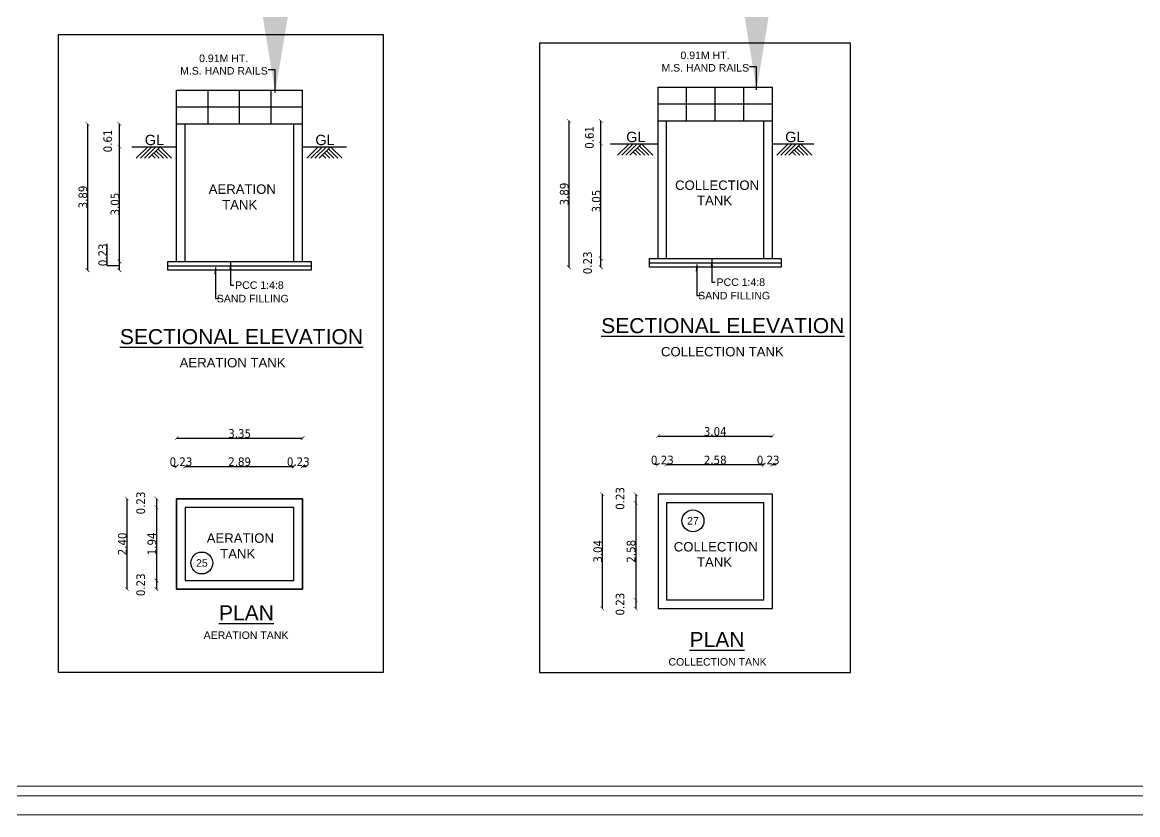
# Model space of a CAD drawing. Header units: metres. Extents: x 0 to 11269, y -5244 to -4054.
# Drawn here: x 10687.26 to 10716.89, y -4885.31 to -4864.26 of the extents above; entities that cross this region are included whole.
import ezdxf

# ---------------------------------------------------------------- set-up
doc = ezdxf.new("R2010")
doc.units = ezdxf.units.M
doc.header["$MEASUREMENT"] = 0
doc.header["$PDMODE"] = 2
doc.linetypes.add('HIDDEN', pattern=[0.375, 0.25, -0.125])
for name, color, linetype in [('2CON', 5, 'Continuous'), ('3CON', 3, 'Continuous'), ('4CON', 4, 'Continuous'), ('5CON', 2, 'Continuous'), ('DIM', 3, 'Continuous'), ('DIST_EXIT', 7, 'Continuous'), ('TEX', 2, 'Continuous'), ('TEXT', 3, 'Continuous')]:
    doc.layers.add(name, color=color, linetype=linetype)
doc.styles.get("Standard").update_dxf_attribs({"font": 'arial.ttf'})
doc.styles.add('STYLE1', font='tahoma.ttf', dxfattribs={"height": 0.23})
doc.styles.add('SUBBU3', font='swissl.ttf', dxfattribs={"width": 0.8})
doc.dimstyles.new('300', dxfattribs={"dimscale": 0.1, "dimtxt": 500, "dimasz": 2000, "dimexe": 400, "dimexo": 1500, "dimgap": 0, "dimtad": 1, "dimlfac": 0.001, "dimzin": 0, "dimdsep": 46, "dimtxsty": 'Standard', "dimcen": 800, "dimse1": 1, "dimse2": 1, "dimclrd": 1, "dimclre": 5, "dimclrt": 3, "dimadec": 0, "dimazin": 0, "dimtfac": 1, "dimtix": 1, "dimtofl": 0, "dimtmove": 1, "dimatfit": 3, "dimfxl": 0, "dimtolj": 1, "dimtzin": 0, "dimarcsym": 0})
doc.dimstyles.new('FLOOR PLAN', dxfattribs={"dimtxt": 0.4, "dimasz": 0.1, "dimexe": 0.18, "dimexo": 0.0625, "dimgap": 0, "dimtad": 1, "dimzin": 0, "dimdsep": 46, "dimtxsty": 'Standard', "dimblk": 'ARCHTICK', "dimcen": 0.09, "dimse1": 1, "dimse2": 1, "dimclrd": 254, "dimclrt": 3, "dimadec": 0, "dimazin": 0, "dimtfac": 1, "dimtix": 1, "dimtofl": 0, "dimtmove": 1, "dimatfit": 0, "dimfxl": 0, "dimtolj": 1, "dimtzin": 0, "dimlwd": -1, "dimarcsym": 0})
doc.dimstyles.get("Standard").update_dxf_attribs({"dimtxt": 0.18, "dimasz": 0.18, "dimexe": 0.18, "dimexo": 0.0625, "dimgap": 0.09, "dimtad": 0, "dimtih": 1, "dimtoh": 1, "dimdec": 4, "dimzin": 0, "dimdsep": 46, "dimtxsty": 'Standard', "dimcen": 0.09, "dimadec": 0, "dimazin": 0, "dimtfac": 1, "dimtdec": 4, "dimtofl": 0, "dimtmove": 0, "dimatfit": 3, "dimfxl": 0, "dimtolj": 1, "dimtzin": 0, "dimarcsym": 0})

# ---------------------------------------------------------------- blocks, each defined once
blk = doc.blocks.new('_ArchTick')
at = {"color": 0, "lineweight": 0, "const_width": 0.15}
blk.add_lwpolyline([(-0.5, -0.5), (0.5, 0.5)], dxfattribs=at)
blk = doc.blocks.new('*D580')
at = {"layer": 'DEFPOINTS', "color": 0, "linetype": 'ByBlock', "ltscale": 100}
for p in [(10579.32248092624, -4774.351372728484), (10577.93454272285, -4774.581372728483), (10579.32248092624, -4774.581372728483)]:
    blk.add_point(p, dxfattribs=at)
at = {"layer": 'DIM', "color": 254, "linetype": 'HIDDEN', "ltscale": 100}
blk.add_line((10577.93454272285, -4774.351372728484), (10577.93454272285, -4774.581372728483), dxfattribs=at)
at = {"layer": 'DIM', "color": 254, "linetype": 'ByBlock', "ltscale": 100, "xscale": 0.1, "yscale": 0.1, "zscale": 0.1}
for p, rotation in [((10577.93454272285, -4774.351372728484), 90), ((10577.93454272285, -4774.581372728483), 270)]:
    blk.add_blockref('_ArchTick', p, dxfattribs=dict(at, rotation=rotation))
at = {"layer": 'DIM', "color": 3, "linetype": 'ByBlock', "ltscale": 100, "insert": (10577.51928324828, -4774.466372728482), "char_height": 0.23, "attachment_point": 5, "rotation": 90, "style": 'STYLE1'}
blk.add_mtext('\\A1;0.23', dxfattribs=at)
blk = doc.blocks.new('*D581')
at = {"layer": 'DEFPOINTS', "color": 0, "linetype": 'ByBlock', "ltscale": 100}
for p in [(10579.32248092624, -4774.581372728483), (10577.93454272285, -4776.523372728484), (10578.99298092624, -4776.523372728484)]:
    blk.add_point(p, dxfattribs=at)
at = {"layer": 'DIM', "color": 254, "linetype": 'HIDDEN', "ltscale": 100}
blk.add_line((10577.93454272285, -4774.581372728483), (10577.93454272285, -4776.523372728484), dxfattribs=at)
at = {"layer": 'DIM', "color": 254, "linetype": 'ByBlock', "ltscale": 100, "xscale": 0.1, "yscale": 0.1, "zscale": 0.1}
for p, rotation in [((10577.93454272285, -4774.581372728483), 90), ((10577.93454272285, -4776.523372728484), 270)]:
    blk.add_blockref('_ArchTick', p, dxfattribs=dict(at, rotation=rotation))
at = {"layer": 'DIM', "color": 3, "linetype": 'ByBlock', "ltscale": 100, "insert": (10577.81498597335, -4775.552372728485), "char_height": 0.23, "attachment_point": 5, "rotation": 90, "style": 'STYLE1'}
blk.add_mtext('\\A1;1.94', dxfattribs=at)
blk = doc.blocks.new('*D582')
at = {"layer": 'DEFPOINTS', "color": 0, "linetype": 'ByBlock', "ltscale": 100}
for p in [(10578.99298092624, -4776.523372728484), (10577.93454272285, -4776.753372728482), (10578.99298092624, -4776.753372728482)]:
    blk.add_point(p, dxfattribs=at)
at = {"layer": 'DIM', "color": 254, "linetype": 'HIDDEN', "ltscale": 100}
blk.add_line((10577.93454272285, -4776.523372728484), (10577.93454272285, -4776.753372728482), dxfattribs=at)
at = {"layer": 'DIM', "color": 254, "linetype": 'ByBlock', "ltscale": 100, "xscale": 0.1, "yscale": 0.1, "zscale": 0.1}
for p, rotation in [((10577.93454272285, -4776.523372728484), 90), ((10577.93454272285, -4776.753372728482), 270)]:
    blk.add_blockref('_ArchTick', p, dxfattribs=dict(at, rotation=rotation))
at = {"layer": 'DIM', "color": 3, "linetype": 'ByBlock', "ltscale": 100, "insert": (10577.51928324828, -4776.638372728479), "char_height": 0.23, "attachment_point": 5, "rotation": 90, "style": 'STYLE1'}
blk.add_mtext('\\A1;0.23', dxfattribs=at)
blk = doc.blocks.new('*D583')
at = {"layer": 'DEFPOINTS', "color": 0, "linetype": 'ByBlock', "ltscale": 100}
for p in [(10578.85498092624, -4774.351372728484), (10577.15047324089, -4776.753372728482), (10578.85498092624, -4776.753372728482)]:
    blk.add_point(p, dxfattribs=at)
at = {"layer": 'DIM', "color": 254, "linetype": 'HIDDEN', "ltscale": 100}
blk.add_line((10577.15047324089, -4774.351372728484), (10577.15047324089, -4776.753372728482), dxfattribs=at)
at = {"layer": 'DIM', "color": 254, "linetype": 'ByBlock', "ltscale": 100, "xscale": 0.1, "yscale": 0.1, "zscale": 0.1}
for p, rotation in [((10577.15047324089, -4774.351372728484), 90), ((10577.15047324089, -4776.753372728482), 270)]:
    blk.add_blockref('_ArchTick', p, dxfattribs=dict(at, rotation=rotation))
at = {"layer": 'DIM', "color": 3, "linetype": 'ByBlock', "ltscale": 100, "insert": (10577.03068479227, -4775.552372728485), "char_height": 0.23, "attachment_point": 5, "rotation": 90, "style": 'STYLE1'}
blk.add_mtext('\\A1;2.40', dxfattribs=at)
blk = doc.blocks.new('*D584')
at = {"layer": 'DEFPOINTS', "color": 0, "linetype": 'ByBlock', "ltscale": 100}
for p in [(10578.70198092624, -4773.492520331187), (10578.47198092624, -4775.17337272848), (10578.70198092624, -4775.17337272848)]:
    blk.add_point(p, dxfattribs=at)
at = {"layer": 'DIM', "color": 254, "linetype": 'HIDDEN', "ltscale": 100}
for p, q in [((10578.47198092624, -4773.492520331187), (10578.37198092624, -4773.492520331187)), ((10578.70198092624, -4773.492520331187), (10578.80198092624, -4773.492520331187))]:
    blk.add_line(p, q, dxfattribs=at)
at = {"layer": 'DIM', "color": 254, "linetype": 'ByBlock', "ltscale": 100, "xscale": 0.1, "yscale": 0.1, "zscale": 0.1}
blk.add_blockref('_ArchTick', (10578.47198092624, -4773.492520331187), dxfattribs=at)
at = {"layer": 'DIM', "color": 254, "linetype": 'ByBlock', "ltscale": 100, "xscale": 0.1, "yscale": 0.1, "zscale": 0.1, "rotation": 180}
blk.add_blockref('_ArchTick', (10578.70198092624, -4773.492520331187), dxfattribs=at)
at = {"layer": 'DIM', "color": 3, "linetype": 'ByBlock', "ltscale": 100, "insert": (10578.58698092624, -4773.372731882565), "char_height": 0.23, "attachment_point": 5, "style": 'STYLE1'}
blk.add_mtext('\\A1;0.23', dxfattribs=at)
blk = doc.blocks.new('*D585')
at = {"layer": 'DEFPOINTS', "color": 0, "linetype": 'ByBlock', "ltscale": 100}
for p in [(10581.58698092624, -4773.492520331187), (10581.58698092624, -4774.581372728481), (10578.70198092624, -4775.17337272848)]:
    blk.add_point(p, dxfattribs=at)
at = {"layer": 'DIM', "color": 254, "linetype": 'HIDDEN', "ltscale": 100}
blk.add_line((10578.70198092624, -4773.492520331187), (10581.58698092624, -4773.492520331187), dxfattribs=at)
at = {"layer": 'DIM', "color": 254, "linetype": 'ByBlock', "ltscale": 100, "xscale": 0.1, "yscale": 0.1, "zscale": 0.1, "rotation": 180}
blk.add_blockref('_ArchTick', (10578.70198092624, -4773.492520331187), dxfattribs=at)
at = {"layer": 'DIM', "color": 254, "linetype": 'ByBlock', "ltscale": 100, "xscale": 0.1, "yscale": 0.1, "zscale": 0.1}
blk.add_blockref('_ArchTick', (10581.58698092624, -4773.492520331187), dxfattribs=at)
at = {"layer": 'DIM', "color": 3, "linetype": 'ByBlock', "ltscale": 100, "insert": (10580.14448092624, -4773.372268484311), "char_height": 0.23, "attachment_point": 5, "style": 'STYLE1'}
blk.add_mtext('\\A1;2.89', dxfattribs=at)
blk = doc.blocks.new('*D586')
at = {"layer": 'DEFPOINTS', "color": 0, "linetype": 'ByBlock', "ltscale": 100}
for p in [(10581.81698092624, -4773.492520331187), (10581.81698092624, -4774.351372728482), (10581.58698092624, -4774.581372728481)]:
    blk.add_point(p, dxfattribs=at)
at = {"layer": 'DIM', "color": 254, "linetype": 'HIDDEN', "ltscale": 100}
for p, q in [((10581.58698092624, -4773.492520331187), (10581.48698092624, -4773.492520331187)), ((10581.81698092624, -4773.492520331187), (10581.91698092624, -4773.492520331187))]:
    blk.add_line(p, q, dxfattribs=at)
at = {"layer": 'DIM', "color": 254, "linetype": 'ByBlock', "ltscale": 100, "xscale": 0.1, "yscale": 0.1, "zscale": 0.1}
blk.add_blockref('_ArchTick', (10581.58698092624, -4773.492520331187), dxfattribs=at)
at = {"layer": 'DIM', "color": 254, "linetype": 'ByBlock', "ltscale": 100, "xscale": 0.1, "yscale": 0.1, "zscale": 0.1, "rotation": 180}
blk.add_blockref('_ArchTick', (10581.81698092624, -4773.492520331187), dxfattribs=at)
at = {"layer": 'DIM', "color": 3, "linetype": 'ByBlock', "ltscale": 100, "insert": (10581.70198092624, -4773.372731882565), "char_height": 0.23, "attachment_point": 5, "style": 'STYLE1'}
blk.add_mtext('\\A1;0.23', dxfattribs=at)
blk = doc.blocks.new('*D587')
at = {"layer": 'DEFPOINTS', "color": 0, "linetype": 'ByBlock', "ltscale": 100}
for p in [(10581.81698092624, -4772.742792239261), (10578.47198092624, -4774.351372728482), (10581.81698092624, -4774.351372728482)]:
    blk.add_point(p, dxfattribs=at)
at = {"layer": 'DIM', "color": 254, "linetype": 'HIDDEN', "ltscale": 100}
blk.add_line((10578.47198092624, -4772.742792239261), (10581.81698092624, -4772.742792239261), dxfattribs=at)
at = {"layer": 'DIM', "color": 254, "linetype": 'ByBlock', "ltscale": 100, "xscale": 0.1, "yscale": 0.1, "zscale": 0.1, "rotation": 180}
blk.add_blockref('_ArchTick', (10578.47198092624, -4772.742792239261), dxfattribs=at)
at = {"layer": 'DIM', "color": 254, "linetype": 'ByBlock', "ltscale": 100, "xscale": 0.1, "yscale": 0.1, "zscale": 0.1}
blk.add_blockref('_ArchTick', (10581.81698092624, -4772.742792239261), dxfattribs=at)
at = {"layer": 'DIM', "color": 3, "linetype": 'ByBlock', "ltscale": 100, "insert": (10580.14448092624, -4772.62300379064), "char_height": 0.23, "attachment_point": 5, "style": 'STYLE1'}
blk.add_mtext('\\A1;3.35', dxfattribs=at)
blk = doc.blocks.new('*D588')
at = {"layer": 'DEFPOINTS', "color": 0, "linetype": 'ByBlock', "ltscale": 100}
for p in [(10576.9542239313, -4768.052118981227), (10579.2701378731, -4768.052118981227), (10579.2701378731, -4768.282118981224)]:
    blk.add_point(p, dxfattribs=at)
at = {"layer": 'DIM', "color": 254, "linetype": 'HIDDEN', "ltscale": 100}
for p, q in [((10576.63056886893, -4768.16711898122), (10576.63056886893, -4767.584009511778)), ((10576.9542239313, -4768.167118981226), (10576.63056886893, -4768.16711898122)), ((10576.9542239313, -4768.282118981224), (10576.9542239313, -4768.052118981227))]:
    blk.add_line(p, q, dxfattribs=at)
at = {"layer": 'DIM', "color": 254, "linetype": 'ByBlock', "ltscale": 100, "xscale": 0.1, "yscale": 0.1, "zscale": 0.1}
for p, rotation in [((10576.9542239313, -4768.052118981227), 90), ((10576.9542239313, -4768.282118981224), 270)]:
    blk.add_blockref('_ArchTick', p, dxfattribs=dict(at, rotation=rotation))
at = {"layer": 'DIM', "color": 3, "linetype": 'ByBlock', "ltscale": 100, "insert": (10576.5107804203, -4767.875564246502), "char_height": 0.23, "attachment_point": 5, "rotation": 90, "style": 'STYLE1'}
blk.add_mtext('\\A1;0.23', dxfattribs=at)
blk = doc.blocks.new('*D589')
at = {"layer": 'DEFPOINTS', "color": 0, "linetype": 'ByBlock', "ltscale": 100}
for p in [(10576.9542239313, -4765.002118981224), (10578.47198092624, -4765.002118981224), (10579.2701378731, -4768.052118981227)]:
    blk.add_point(p, dxfattribs=at)
at = {"layer": 'DIM', "color": 254, "linetype": 'HIDDEN', "ltscale": 100}
blk.add_line((10576.9542239313, -4768.052118981227), (10576.9542239313, -4765.002118981224), dxfattribs=at)
at = {"layer": 'DIM', "color": 254, "linetype": 'ByBlock', "ltscale": 100, "xscale": 0.1, "yscale": 0.1, "zscale": 0.1}
for p, rotation in [((10576.9542239313, -4765.002118981224), 90), ((10576.9542239313, -4768.052118981227), 270)]:
    blk.add_blockref('_ArchTick', p, dxfattribs=dict(at, rotation=rotation))
at = {"layer": 'DIM', "color": 3, "linetype": 'ByBlock', "ltscale": 100, "insert": (10576.83443548268, -4766.527118981229), "char_height": 0.23, "attachment_point": 5, "rotation": 90, "style": 'STYLE1'}
blk.add_mtext('\\A1;3.05', dxfattribs=at)
blk = doc.blocks.new('*D590')
at = {"layer": 'DEFPOINTS', "color": 0, "linetype": 'ByBlock', "ltscale": 100}
for p in [(10576.9542239313, -4764.397118981224), (10578.47198092624, -4764.397118981224), (10578.47198092624, -4765.002118981224)]:
    blk.add_point(p, dxfattribs=at)
at = {"layer": 'DIM', "color": 254, "linetype": 'HIDDEN', "ltscale": 100}
blk.add_line((10576.9542239313, -4765.002118981224), (10576.9542239313, -4764.397118981224), dxfattribs=at)
at = {"layer": 'DIM', "color": 254, "linetype": 'ByBlock', "ltscale": 100, "xscale": 0.1, "yscale": 0.1, "zscale": 0.1}
for p, rotation in [((10576.9542239313, -4764.397118981224), 90), ((10576.9542239313, -4765.002118981224), 270)]:
    blk.add_blockref('_ArchTick', p, dxfattribs=dict(at, rotation=rotation))
at = {"layer": 'DIM', "color": 3, "linetype": 'ByBlock', "ltscale": 100, "insert": (10576.64363994007, -4764.849618981225), "char_height": 0.23, "attachment_point": 5, "rotation": 90, "style": 'STYLE1'}
blk.add_mtext('\\A1;0.61', dxfattribs=at)
blk = doc.blocks.new('*D591')
at = {"layer": 'DEFPOINTS', "color": 0, "linetype": 'ByBlock', "ltscale": 100}
for p in [(10579.32218589357, -4764.397118981224), (10576.10434192605, -4768.282118981224), (10578.24198092624, -4768.282118981224)]:
    blk.add_point(p, dxfattribs=at)
at = {"layer": 'DIM', "color": 254, "linetype": 'HIDDEN', "ltscale": 100}
blk.add_line((10576.10434192605, -4764.397118981224), (10576.10434192605, -4768.282118981224), dxfattribs=at)
at = {"layer": 'DIM', "color": 254, "linetype": 'ByBlock', "ltscale": 100, "xscale": 0.1, "yscale": 0.1, "zscale": 0.1}
for p, rotation in [((10576.10434192605, -4764.397118981224), 90), ((10576.10434192605, -4768.282118981224), 270)]:
    blk.add_blockref('_ArchTick', p, dxfattribs=dict(at, rotation=rotation))
at = {"layer": 'DIM', "color": 3, "linetype": 'ByBlock', "ltscale": 100, "insert": (10575.98409007917, -4766.339618981227), "char_height": 0.23, "attachment_point": 5, "rotation": 90, "style": 'STYLE1'}
blk.add_mtext('\\A1;3.89', dxfattribs=at)
blk = doc.blocks.new('*D609')
at = {"layer": 'DEFPOINTS', "color": 0, "linetype": 'ByBlock', "ltscale": 100}
for p in [(10536.59516209542, -4770.381632174894), (10538.03764113335, -4770.151632174894), (10538.03764113335, -4770.381632174894)]:
    blk.add_point(p, dxfattribs=at)
at = {"layer": 'DIM', "color": 254, "linetype": 'HIDDEN', "ltscale": 100}
blk.add_line((10536.59516209542, -4770.151632174894), (10536.59516209542, -4770.381632174894), dxfattribs=at)
at = {"layer": 'DIM', "color": 254, "linetype": 'ByBlock', "ltscale": 100, "xscale": 0.1, "yscale": 0.1, "zscale": 0.1}
for p, rotation in [((10536.59516209542, -4770.151632174894), 90), ((10536.59516209542, -4770.381632174894), 270)]:
    blk.add_blockref('_ArchTick', p, dxfattribs=dict(at, rotation=rotation))
at = {"layer": 'DIM', "color": 3, "linetype": 'ByBlock', "ltscale": 100, "insert": (10536.17990262082, -4770.266632174891), "char_height": 0.23, "attachment_point": 5, "rotation": 90, "style": 'STYLE1'}
blk.add_mtext('\\A1;0.23', dxfattribs=at)
blk = doc.blocks.new('*D610')
at = {"layer": 'DEFPOINTS', "color": 0, "linetype": 'ByBlock', "ltscale": 100}
for p in [(10538.03764113335, -4770.381632174894), (10536.59516209542, -4772.959132174893), (10537.70814113335, -4772.959132174893)]:
    blk.add_point(p, dxfattribs=at)
at = {"layer": 'DIM', "color": 254, "linetype": 'HIDDEN', "ltscale": 100}
blk.add_line((10536.59516209542, -4770.381632174894), (10536.59516209542, -4772.959132174893), dxfattribs=at)
at = {"layer": 'DIM', "color": 254, "linetype": 'ByBlock', "ltscale": 100, "xscale": 0.1, "yscale": 0.1, "zscale": 0.1}
for p, rotation in [((10536.59516209542, -4770.381632174894), 90), ((10536.59516209542, -4772.959132174893), 270)]:
    blk.add_blockref('_ArchTick', p, dxfattribs=dict(at, rotation=rotation))
at = {"layer": 'DIM', "color": 3, "linetype": 'ByBlock', "ltscale": 100, "insert": (10536.47491024854, -4771.670382174895), "char_height": 0.23, "attachment_point": 5, "rotation": 90, "style": 'STYLE1'}
blk.add_mtext('\\A1;2.58', dxfattribs=at)
blk = doc.blocks.new('*D611')
at = {"layer": 'DEFPOINTS', "color": 0, "linetype": 'ByBlock', "ltscale": 100}
for p in [(10537.70814113335, -4772.959132174893), (10536.59516209542, -4773.189132174891), (10537.70814113335, -4773.189132174891)]:
    blk.add_point(p, dxfattribs=at)
at = {"layer": 'DIM', "color": 254, "linetype": 'HIDDEN', "ltscale": 100}
blk.add_line((10536.59516209542, -4772.959132174893), (10536.59516209542, -4773.189132174891), dxfattribs=at)
at = {"layer": 'DIM', "color": 254, "linetype": 'ByBlock', "ltscale": 100, "xscale": 0.1, "yscale": 0.1, "zscale": 0.1}
for p, rotation in [((10536.59516209542, -4772.959132174893), 90), ((10536.59516209542, -4773.189132174891), 270)]:
    blk.add_blockref('_ArchTick', p, dxfattribs=dict(at, rotation=rotation))
at = {"layer": 'DIM', "color": 3, "linetype": 'ByBlock', "ltscale": 100, "insert": (10536.17990262082, -4773.074132174889), "char_height": 0.23, "attachment_point": 5, "rotation": 90, "style": 'STYLE1'}
blk.add_mtext('\\A1;0.23', dxfattribs=at)
blk = doc.blocks.new('*D612')
at = {"layer": 'DEFPOINTS', "color": 0, "linetype": 'ByBlock', "ltscale": 100}
for p in [(10537.57014113336, -4770.151632174894), (10535.70692220432, -4773.189132174891), (10537.57014113336, -4773.189132174891)]:
    blk.add_point(p, dxfattribs=at)
at = {"layer": 'DIM', "color": 254, "linetype": 'HIDDEN', "ltscale": 100}
blk.add_line((10535.70692220432, -4770.151632174894), (10535.70692220432, -4773.189132174891), dxfattribs=at)
at = {"layer": 'DIM', "color": 254, "linetype": 'ByBlock', "ltscale": 100, "xscale": 0.1, "yscale": 0.1, "zscale": 0.1}
for p, rotation in [((10535.70692220432, -4770.151632174894), 90), ((10535.70692220432, -4773.189132174891), 270)]:
    blk.add_blockref('_ArchTick', p, dxfattribs=dict(at, rotation=rotation))
at = {"layer": 'DIM', "color": 3, "linetype": 'ByBlock', "ltscale": 100, "insert": (10535.58713375569, -4771.670382174896), "char_height": 0.23, "attachment_point": 5, "rotation": 90, "style": 'STYLE1'}
blk.add_mtext('\\A1;3.04', dxfattribs=at)
blk = doc.blocks.new('*D613')
at = {"layer": 'DEFPOINTS', "color": 0, "linetype": 'ByBlock', "ltscale": 100}
for p in [(10537.41714113336, -4769.367119004104), (10537.18714113336, -4771.609132174894), (10537.41714113336, -4771.609132174894)]:
    blk.add_point(p, dxfattribs=at)
at = {"layer": 'DIM', "color": 254, "linetype": 'HIDDEN', "ltscale": 100}
for p, q in [((10537.18714113336, -4769.367119004104), (10537.08714113336, -4769.367119004104)), ((10537.41714113336, -4769.367119004104), (10537.51714113336, -4769.367119004104))]:
    blk.add_line(p, q, dxfattribs=at)
at = {"layer": 'DIM', "color": 254, "linetype": 'ByBlock', "ltscale": 100, "xscale": 0.1, "yscale": 0.1, "zscale": 0.1}
blk.add_blockref('_ArchTick', (10537.18714113336, -4769.367119004104), dxfattribs=at)
at = {"layer": 'DIM', "color": 254, "linetype": 'ByBlock', "ltscale": 100, "xscale": 0.1, "yscale": 0.1, "zscale": 0.1, "rotation": 180}
blk.add_blockref('_ArchTick', (10537.41714113336, -4769.367119004104), dxfattribs=at)
at = {"layer": 'DIM', "color": 3, "linetype": 'ByBlock', "ltscale": 100, "insert": (10537.30214113336, -4769.247330555481), "char_height": 0.23, "attachment_point": 5, "style": 'STYLE1'}
blk.add_mtext('\\A1;0.23', dxfattribs=at)
blk = doc.blocks.new('*D614')
at = {"layer": 'DEFPOINTS', "color": 0, "linetype": 'ByBlock', "ltscale": 100}
for p in [(10539.99714113336, -4769.367119004104), (10539.99714113336, -4770.381632174891), (10537.41714113336, -4771.609132174894)]:
    blk.add_point(p, dxfattribs=at)
at = {"layer": 'DIM', "color": 254, "linetype": 'HIDDEN', "ltscale": 100}
blk.add_line((10537.41714113336, -4769.367119004104), (10539.99714113336, -4769.367119004104), dxfattribs=at)
at = {"layer": 'DIM', "color": 254, "linetype": 'ByBlock', "ltscale": 100, "xscale": 0.1, "yscale": 0.1, "zscale": 0.1, "rotation": 180}
blk.add_blockref('_ArchTick', (10537.41714113336, -4769.367119004104), dxfattribs=at)
at = {"layer": 'DIM', "color": 254, "linetype": 'ByBlock', "ltscale": 100, "xscale": 0.1, "yscale": 0.1, "zscale": 0.1}
blk.add_blockref('_ArchTick', (10539.99714113336, -4769.367119004104), dxfattribs=at)
at = {"layer": 'DIM', "color": 3, "linetype": 'ByBlock', "ltscale": 100, "insert": (10538.70714113336, -4769.246867157227), "char_height": 0.23, "attachment_point": 5, "style": 'STYLE1'}
blk.add_mtext('\\A1;2.58', dxfattribs=at)
blk = doc.blocks.new('*D615')
at = {"layer": 'DEFPOINTS', "color": 0, "linetype": 'ByBlock', "ltscale": 100}
for p in [(10540.22714113336, -4769.367119004104), (10539.99714113336, -4770.381632174891), (10540.22714113336, -4770.151632174893)]:
    blk.add_point(p, dxfattribs=at)
at = {"layer": 'DIM', "color": 254, "linetype": 'HIDDEN', "ltscale": 100}
for p, q in [((10539.99714113336, -4769.367119004104), (10539.89714113336, -4769.367119004104)), ((10540.22714113336, -4769.367119004104), (10540.32714113336, -4769.367119004104))]:
    blk.add_line(p, q, dxfattribs=at)
at = {"layer": 'DIM', "color": 254, "linetype": 'ByBlock', "ltscale": 100, "xscale": 0.1, "yscale": 0.1, "zscale": 0.1}
blk.add_blockref('_ArchTick', (10539.99714113336, -4769.367119004104), dxfattribs=at)
at = {"layer": 'DIM', "color": 254, "linetype": 'ByBlock', "ltscale": 100, "xscale": 0.1, "yscale": 0.1, "zscale": 0.1, "rotation": 180}
blk.add_blockref('_ArchTick', (10540.22714113336, -4769.367119004104), dxfattribs=at)
at = {"layer": 'DIM', "color": 3, "linetype": 'ByBlock', "ltscale": 100, "insert": (10540.11214113336, -4769.247330555481), "char_height": 0.23, "attachment_point": 5, "style": 'STYLE1'}
blk.add_mtext('\\A1;0.23', dxfattribs=at)
blk = doc.blocks.new('*D616')
at = {"layer": 'DEFPOINTS', "color": 0, "linetype": 'ByBlock', "ltscale": 100}
for p in [(10540.22714113336, -4768.609874473737), (10537.18714113336, -4770.151632174893), (10540.22714113336, -4770.151632174893)]:
    blk.add_point(p, dxfattribs=at)
at = {"layer": 'DIM', "color": 254, "linetype": 'HIDDEN', "ltscale": 100}
blk.add_line((10537.18714113336, -4768.609874473737), (10540.22714113336, -4768.609874473737), dxfattribs=at)
at = {"layer": 'DIM', "color": 254, "linetype": 'ByBlock', "ltscale": 100, "xscale": 0.1, "yscale": 0.1, "zscale": 0.1, "rotation": 180}
blk.add_blockref('_ArchTick', (10537.18714113336, -4768.609874473737), dxfattribs=at)
at = {"layer": 'DIM', "color": 254, "linetype": 'ByBlock', "ltscale": 100, "xscale": 0.1, "yscale": 0.1, "zscale": 0.1}
blk.add_blockref('_ArchTick', (10540.22714113336, -4768.609874473737), dxfattribs=at)
at = {"layer": 'DIM', "color": 3, "linetype": 'ByBlock', "ltscale": 100, "insert": (10538.70714113336, -4768.490086025115), "char_height": 0.23, "attachment_point": 5, "style": 'STYLE1'}
blk.add_mtext('\\A1;3.04', dxfattribs=at)
blk = doc.blocks.new('*D617')
at = {"layer": 'DEFPOINTS', "color": 0, "linetype": 'ByBlock', "ltscale": 100}
for p in [(10535.66938413844, -4763.894016028998), (10537.98529808021, -4763.894016028998), (10537.98529808021, -4764.124016028993)]:
    blk.add_point(p, dxfattribs=at)
at = {"layer": 'DIM', "color": 254, "linetype": 'HIDDEN', "ltscale": 100}
blk.add_line((10535.66938413844, -4764.124016028993), (10535.66938413844, -4763.894016028998), dxfattribs=at)
at = {"layer": 'DIM', "color": 254, "linetype": 'ByBlock', "ltscale": 100, "xscale": 0.1, "yscale": 0.1, "zscale": 0.1}
for p, rotation in [((10535.66938413844, -4763.894016028998), 90), ((10535.66938413844, -4764.124016028993), 270)]:
    blk.add_blockref('_ArchTick', p, dxfattribs=dict(at, rotation=rotation))
at = {"layer": 'DIM', "color": 3, "linetype": 'ByBlock', "ltscale": 100, "insert": (10535.31912978011, -4764.009016028992), "char_height": 0.23, "attachment_point": 5, "rotation": 90, "style": 'STYLE1'}
blk.add_mtext('\\A1;0.23', dxfattribs=at)
blk = doc.blocks.new('*D618')
at = {"layer": 'DEFPOINTS', "color": 0, "linetype": 'ByBlock', "ltscale": 100}
for p in [(10535.66938413844, -4760.844016028996), (10537.18714113336, -4760.844016028996), (10537.98529808021, -4763.894016028998)]:
    blk.add_point(p, dxfattribs=at)
at = {"layer": 'DIM', "color": 254, "linetype": 'HIDDEN', "ltscale": 100}
blk.add_line((10535.66938413844, -4763.894016028998), (10535.66938413844, -4760.844016028996), dxfattribs=at)
at = {"layer": 'DIM', "color": 254, "linetype": 'ByBlock', "ltscale": 100, "xscale": 0.1, "yscale": 0.1, "zscale": 0.1}
for p, rotation in [((10535.66938413844, -4760.844016028996), 90), ((10535.66938413844, -4763.894016028998), 270)]:
    blk.add_blockref('_ArchTick', p, dxfattribs=dict(at, rotation=rotation))
at = {"layer": 'DIM', "color": 3, "linetype": 'ByBlock', "ltscale": 100, "insert": (10535.54959568981, -4762.369016028999), "char_height": 0.23, "attachment_point": 5, "rotation": 90, "style": 'STYLE1'}
blk.add_mtext('\\A1;3.05', dxfattribs=at)
blk = doc.blocks.new('*D619')
at = {"layer": 'DEFPOINTS', "color": 0, "linetype": 'ByBlock', "ltscale": 100}
for p in [(10535.66938413844, -4760.239016028996), (10537.18714113336, -4760.239016028996), (10537.18714113336, -4760.844016028996)]:
    blk.add_point(p, dxfattribs=at)
at = {"layer": 'DIM', "color": 254, "linetype": 'HIDDEN', "ltscale": 100}
blk.add_line((10535.66938413844, -4760.844016028996), (10535.66938413844, -4760.239016028996), dxfattribs=at)
at = {"layer": 'DIM', "color": 254, "linetype": 'ByBlock', "ltscale": 100, "xscale": 0.1, "yscale": 0.1, "zscale": 0.1}
for p, rotation in [((10535.66938413844, -4760.239016028996), 90), ((10535.66938413844, -4760.844016028996), 270)]:
    blk.add_blockref('_ArchTick', p, dxfattribs=dict(at, rotation=rotation))
at = {"layer": 'DIM', "color": 3, "linetype": 'ByBlock', "ltscale": 100, "insert": (10535.36626954078, -4760.676580670772), "char_height": 0.23, "attachment_point": 5, "rotation": 90, "style": 'STYLE1'}
blk.add_mtext('\\A1;0.61', dxfattribs=at)
blk = doc.blocks.new('*D620')
at = {"layer": 'DEFPOINTS', "color": 0, "linetype": 'ByBlock', "ltscale": 100}
for p in [(10538.03734610068, -4760.239016028996), (10534.81950213318, -4764.124016028993), (10536.95714113335, -4764.124016028993)]:
    blk.add_point(p, dxfattribs=at)
at = {"layer": 'DIM', "color": 254, "linetype": 'HIDDEN', "ltscale": 100}
blk.add_line((10534.81950213318, -4760.239016028996), (10534.81950213318, -4764.124016028993), dxfattribs=at)
at = {"layer": 'DIM', "color": 254, "linetype": 'ByBlock', "ltscale": 100, "xscale": 0.1, "yscale": 0.1, "zscale": 0.1}
for p, rotation in [((10534.81950213318, -4760.239016028996), 90), ((10534.81950213318, -4764.124016028993), 270)]:
    blk.add_blockref('_ArchTick', p, dxfattribs=dict(at, rotation=rotation))
at = {"layer": 'DIM', "color": 3, "linetype": 'ByBlock', "ltscale": 100, "insert": (10534.6992502863, -4762.181516028998), "char_height": 0.23, "attachment_point": 5, "rotation": 90, "style": 'STYLE1'}
blk.add_mtext('\\A1;3.89', dxfattribs=at)
blk = doc.blocks.new('A$C30f6edea')
at = {"linetype": 'ByBlock'}
blk.add_lwpolyline([(0, 16.94863152441758), (8.627810189009322, 16.94863152441758), (8.627810189009322, 0), (0, 0)], close=True, dxfattribs=at)
at = {"layer": '2CON', "color": 1}
for p, q in [((2.06940672842029, 13.66044411453822), (2.374876857891648, 13.9659142440114)), ((2.177406728420463, 13.66044411453822), (2.482876857891824, 13.9659142440114)), ((2.285406728420638, 13.66044411453822), (2.590876857901093, 13.9659142440114)), ((2.393406728420814, 13.66044411453822), (2.698876857890353, 13.9659142440114)), ((3.004346987370808, 13.66044411453822), (2.698876857890353, 13.9659142440114)), ((6.597726757870988, 13.66044411453822), (6.903196887340528, 13.9659142440114)), ((6.705726757869343, 13.66044411453822), (7.011196887340702, 13.9659142440114)), ((6.813726757869518, 13.66044411453822), (7.119196887340875, 13.9659142440114)), ((6.921726757869692, 13.66044411453822), (7.227196887341051, 13.9659142440114)), ((7.532667016808772, 13.66044411453822), (7.227196887341051, 13.9659142440114)), ((2.572346987370109, 13.66044411453822), (2.482876857891824, 13.74991424401105)), ((2.680346987370285, 13.66044411453822), (2.536876857890091, 13.80391424401023)), ((2.788346987359544, 13.66044411453822), (2.590876857901093, 13.85791424401122)), ((2.896346987370634, 13.66044411453822), (2.644876857890267, 13.9119142440104)), ((7.100667016820807, 13.66044411453822), (7.011196887340702, 13.74991424401105)), ((7.208667016810068, 13.66044411453822), (7.065196887340788, 13.80391424401023)), ((7.316667016810241, 13.66044411453822), (7.119196887340875, 13.85791424401122)), ((7.42466701682133, 13.66044411453822), (7.173196887340964, 13.9119142440104))]:
    blk.add_line(p, q, dxfattribs=at)
at = {"layer": 'DIM', "color": 7, "linetype": 'ByBlock', "ltscale": 100}
for p, q in [((3.140788059890836, 14.57091424401187), (3.140788059890836, 15.4709142440106)), ((3.140788059890836, 15.4709142440106), (6.485788059890183, 15.4709142440106)), ((3.977038059891127, 14.57091424401187), (3.977038059891127, 15.4709142440106)), ((4.813288059889598, 14.57091424401187), (4.813288059889598, 15.4709142440106)), ((5.64953805988989, 14.57091424401187), (5.64953805988989, 15.4709142440106)), ((6.485788059890183, 14.57091424401187), (6.485788059890183, 15.4709142440106)), ((3.140788059890836, 15.02091424401169), (6.485788059890183, 15.02091424401169))]:
    blk.add_line(p, q, dxfattribs=at)
at = {"layer": 'DIM', "color": 4, "linetype": 'ByBlock', "ltscale": 100}
for p, q in [((3.140788059890836, 10.91591424401031), (3.140788059890836, 14.57091424401187)), ((3.140788059890836, 14.57091424401187), (6.485788059890183, 14.57091424401187)), ((3.370788059890401, 10.91591424401031), (3.370788059890401, 14.57091424401187)), ((6.255788059890619, 10.91591424401031), (6.255788059890619, 14.57091424401187)), ((6.485788059890183, 10.91591424401031), (6.485788059890183, 14.57091424401187)), ((1.946556764671185, 13.9659142440114), (3.140788059890836, 13.9659142440114)), ((6.485788059890183, 13.9659142440114), (7.650334180660138, 13.9659142440114)), ((2.910788059891273, 10.91591424401031), (6.485788059890183, 10.91591424401031)), ((2.910788059891273, 10.68591424401347), (2.910788059891273, 10.91591424401031)), ((2.910788059891273, 10.80091424401053), (6.715788059889745, 10.80091424401053)), ((3.140788059890836, 10.68591424401347), (2.910788059891273, 10.68591424401347)), ((6.715788059889745, 10.68591424401347), (3.140788059890836, 10.68591424401347)), ((6.485788059890183, 10.91591424401031), (6.715788059889745, 10.91591424401031)), ((6.715788059889745, 10.91591424401031), (6.715788059889745, 10.68591424401347))]:
    blk.add_line(p, q, dxfattribs=at)
for points in [[(3.140788059890836, 2.21466049675564), (6.485788059890183, 2.21466049675564), (6.485788059890183, 4.616660496752956), (3.140788059890836, 4.616660496752956)], [(3.140788059890836, 4.616660496752956), (6.485788059890183, 4.616660496752956), (6.485788059890183, 2.21466049675564), (3.140788059890836, 2.21466049675564)], [(3.370788059890401, 2.444660496753384), (6.255788059890619, 2.444660496753384), (6.255788059890619, 4.386660496754301), (3.370788059890401, 4.386660496754301)]]:
    blk.add_lwpolyline(points, close=True, dxfattribs=at)
blk.add_circle((3.808704790741103, 2.908717532521221), 0.2915303130686988, dxfattribs=at)
at = {"layer": '2CON', "color": 6, "linetype": 'Continuous'}
blk.add_text('25', height=0.2, dxfattribs=at).set_placement((3.655191754991391, 2.808932323573571))
at = {"layer": '3CON'}
for s, p in [('0.91M HT.', (3.737341106780148, 16.21302490044491)), ('M.S. HAND RAILS', (3.233246173191219, 15.88197154582849)), ('AERATION TANK', (3.858288059889674, 0.8906604967542078))]:
    blk.add_text(s, height=0.2, dxfattribs=at).set_placement(p)
at = {"layer": '4CON', "color": 3}
blk.add_text('SAND FILLING', height=0.2, dxfattribs=at).set_placement((4.208382686059848, 9.831191043951547))
at = {"layer": '4CON', "color": 3, "ltscale": 30, "insert": (4.695433845690786, 10.38832374498543), "char_height": 0.2, "attachment_point": 1}
blk.add_mtext('PCC 1:4:8', dxfattribs=at)
at = {"layer": '5CON'}
for p in [(2.295563004219729, 14.0070559043761), (6.823883033670424, 14.0070559043761)]:
    blk.add_text('GL', height=0.275, dxfattribs=at).set_placement(p)
at = {"layer": 'TEX', "style": 'SUBBU3'}
for s, p in [('%%USECTIONAL ELEVATION', (1.632232606800243, 8.720631057733044)), ('%%UPLAN', (4.264142194449958, 1.383791788145571))]:
    blk.add_text(s, height=0.4, dxfattribs=at).set_placement(p)
at = {"layer": 'TEXT', "color": 3}
for s, p in [('AERATION', (3.991562167149822, 12.71287925681099)), ('TANK', (4.349032369809719, 12.2973447347922)), ('AERATION TANK', (3.219210129029306, 8.103488169606862)), ('AERATION', (3.939718468820502, 3.444179775484371)), ('TANK', (4.297188671480397, 3.028645253464673))]:
    blk.add_text(s, height=0.25, dxfattribs=at).set_placement(p)
at = {"layer": 'DIM', "color": 4, "linetype": 'ByBlock', "ltscale": 100}
for base, p1, p2, picture, middle in [((0.7731490597034281, 10.68591424401165), (3.990993027220612, 14.57091424401187), (2.910788059891273, 10.68591424401347), '*D591', (0.6528972128235182, 12.62841424400813)), ((1.623031064953465, 13.96591424400958), (3.938945006750144, 10.91591424401031), (3.140788059890836, 13.9659142440114), '*D589', (1.503242616327042, 12.44091424400631)), ((1.819280374544176, 2.214660496753821), (3.523788059890648, 4.616660496752956), (3.523788059890648, 2.21466049675564), '*D583', (1.699491925917754, 3.415660496749296)), ((2.603349856504792, 2.444660496751565), (3.991288059891303, 4.386660496754301), (3.661788059889658, 2.444660496753384), '*D581', (2.483793107005111, 3.415660496749296))]:
    dim = blk.add_linear_dim(base=base, p1=p1, p2=p2, angle=90, dimstyle='FLOOR PLAN', override={"dimtxsty": 'STYLE1'}, dxfattribs=at)
    dim.commit()
    dim.dimension.update_dxf_attribs({"geometry": picture, "text_midpoint": middle, "insert": (-10575.33119286635, 4778.968033225234)})
for base, p1, p2, picture, middle in [((1.623031064953465, 14.57091424401005), (3.140788059890836, 13.9659142440114), (3.140788059890836, 14.57091424401187), '*D590', (1.432158289298967, 14.11841424401063)), ((1.623031064953465, 10.91591424400849), (3.938945006750144, 10.68591424401347), (3.938945006750144, 10.91591424401031), '*D588', (1.299376002580174, 10.80091424401234)), ((2.603349856504792, 4.386660496752482), (3.991288059891303, 4.616660496752956), (3.991288059891303, 4.386660496754301), '*D580', (2.30787883055018, 4.501660496754084)), ((2.603349856504792, 2.214660496753821), (3.661788059889658, 2.444660496753384), (3.661788059889658, 2.21466049675564), '*D582', (2.30787883055018, 2.329660496755423))]:
    dim = blk.add_linear_dim(base=base, p1=p1, p2=p2, angle=90, dimstyle='FLOOR PLAN', override={"dimtxsty": 'STYLE1'}, dxfattribs=at)
    dim.commit()
    dim.dimension.update_dxf_attribs({"geometry": picture, "text_midpoint": middle, "dimtype": 128, "insert": (-10575.33119286635, 4778.968033225234)})
for base, p1, p2, picture, middle in [((6.485788059890183, 6.225240985972958), (3.140788059890836, 4.616660496752956), (6.485788059890183, 4.616660496752956), '*D587', (4.813288059889598, 6.345029434595745)), ((3.370788059890401, 5.475512894047824), (3.140788059890836, 3.794660496755569), (3.370788059890401, 3.794660496755569), '*D584', (3.255788059890619, 5.595301342670608)), ((6.255788059890619, 5.475512894047824), (3.370788059890401, 3.794660496755569), (6.255788059890619, 4.386660496754301), '*D585', (4.813288059889598, 5.595764740925005)), ((6.485788059890183, 5.475512894047824), (6.255788059890619, 4.386660496754301), (6.485788059890183, 4.616660496752956), '*D586', (6.370788059890401, 5.595301342670608))]:
    dim = blk.add_linear_dim(base=base, p1=p1, p2=p2, dimstyle='FLOOR PLAN', override={"dimtxsty": 'STYLE1'}, dxfattribs=at)
    dim.commit()
    dim.dimension.update_dxf_attribs({"geometry": picture, "text_midpoint": middle, "insert": (-10575.33119286635, 4778.968033225234)})
at = {"layer": '4CON', "ltscale": 30, "annotation_type": 0, "has_hookline": 1, "hookline_direction": 1, "text_width": 1.255115961800819}
blk.add_leader([(4.57142984568054, 10.89966682219801), (4.57142984568054, 10.28832374498597), (4.655433845690786, 10.28832374498543)], dimstyle='Standard', override={"dimgap": 0.04, "dimtad": 0}, dxfattribs=at)
at = {"layer": '4CON', "ltscale": 30}
blk.add_leader([(4.168929845680394, 10.75959726371547), (4.168929845680394, 9.934601685151392), (4.261929845692067, 9.934601685151392)], dimstyle='Standard', override={"dimgap": 0.04, "dimtad": 0}, dxfattribs=at)
at = {"layer": 'DIM', "color": 4, "linetype": 'ByBlock', "ltscale": 100}
blk.add_leader([(5.759944759689459, 15.40084546107664), (5.759944759689459, 16.00757085720033), (5.572866678001446, 16.00757085720033)], dimstyle='300', override={"dimgap": 0.04, "dimtad": 0, "dimfxl": 0.1875}, dxfattribs=at)
blk = doc.blocks.new('A$C34f261e9')
at = {"linetype": 'ByBlock'}
blk.add_lwpolyline([(0, 0), (8.254949232328727, 0), (8.254949232328727, 16.71983218917285), (0, 16.71983218917285)], close=True, dxfattribs=at)
at = {"layer": '2CON', "color": 1}
for p, q in [((2.074406466479557, 13.73975402687301), (2.379876595960013, 14.04522415634528)), ((2.182406466490646, 13.73975402687301), (2.487876595960186, 14.04522415634528)), ((2.290406466490821, 13.73975402687301), (2.595876595960362, 14.04522415634528)), ((2.398406466490996, 13.73975402687301), (2.703876595958718, 14.04522415634528)), ((2.793346725429727, 13.73975402687301), (2.595876595960362, 13.93722415634693)), ((2.901346725429903, 13.73975402687301), (2.649876595958629, 13.99122415634701)), ((3.009346725430076, 13.73975402687301), (2.703876595958718, 14.04522415634528)), ((6.297726495940879, 13.73975402687301), (6.603196625408598, 14.04522415634528)), ((6.405726495939232, 13.73975402687301), (6.711196625408772, 14.04522415634528)), ((6.513726495939407, 13.73975402687301), (6.819196625408948, 14.04522415634528)), ((6.621726495939583, 13.73975402687301), (6.927196625409121, 14.04522415634528)), ((7.016666754878316, 13.73975402687301), (6.819196625408948, 13.93722415634693)), ((7.124666754878487, 13.73975402687301), (6.873196625409036, 13.99122415634701)), ((7.232666754878662, 13.73975402687301), (6.927196625409121, 14.04522415634528)), ((2.577346725429379, 13.73975402687301), (2.487876595960186, 13.82922415634675)), ((2.685346725429553, 13.73975402687301), (2.541876595960275, 13.88322415634593)), ((6.800666754879785, 13.73975402687301), (6.711196625408772, 13.82922415634675)), ((6.908666754879958, 13.73975402687301), (6.765196625408863, 13.88322415634593))]:
    blk.add_line(p, q, dxfattribs=at)
at = {"layer": 'DIM', "color": 7, "linetype": 'ByBlock', "ltscale": 100}
for p, q in [((3.145787797959201, 14.65022415634576), (3.145787797959201, 15.55022415634539)), ((3.145787797959201, 15.55022415634539), (6.185787797958254, 15.55022415634539)), ((3.905787797959419, 14.65022415634576), (3.905787797959419, 15.55022415634539)), ((4.665787797959636, 14.65022415634576), (4.665787797959636, 15.55022415634539)), ((5.425787797959857, 14.65022415634576), (5.425787797959857, 15.55022415634539)), ((6.185787797958254, 14.65022415634576), (6.185787797958254, 15.55022415634539)), ((3.145787797959201, 15.10022415634557), (6.185787797958254, 15.10022415634557))]:
    blk.add_line(p, q, dxfattribs=at)
at = {"layer": 'DIM', "color": 4, "linetype": 'ByBlock', "ltscale": 100}
for p, q in [((3.145787797959201, 10.99522415634328), (3.145787797959201, 14.65022415634576)), ((3.145787797959201, 14.65022415634576), (6.185787797958254, 14.65022415634576)), ((3.375787797958763, 10.99522415634328), (3.375787797958763, 14.65022415634576)), ((5.955787797958691, 10.99522415634328), (5.955787797958691, 14.65022415634576)), ((6.185787797958254, 10.99522415634328), (6.185787797958254, 14.65022415634576)), ((1.880534870149858, 14.04522415634528), (3.145787797959201, 14.04522415634528)), ((6.185787797958254, 14.04522415634528), (7.285346629158084, 14.04522415634528)), ((2.915787797948723, 10.99522415634328), (6.185787797958254, 10.99522415634328)), ((2.915787797948723, 10.76522415634826), (2.915787797948723, 10.99522415634328)), ((6.185787797958254, 10.99522415634328), (6.415787797959638, 10.99522415634328)), ((6.415787797959638, 10.99522415634328), (6.415787797959638, 10.76522415634826)), ((2.915787797948723, 10.88022415634532), (6.415787797959638, 10.88022415634532)), ((3.145787797959201, 10.76522415634826), (2.915787797948723, 10.76522415634826)), ((6.415787797959638, 10.76522415634826), (3.145787797959201, 10.76522415634826))]:
    blk.add_line(p, q, dxfattribs=at)
for points in [[(3.145787797959201, 1.700108010449184), (6.185787797958254, 1.700108010449184), (6.185787797958254, 4.737608010447729), (3.145787797959201, 4.737608010447729)], [(3.375787797958763, 1.930108010448748), (5.955787797958691, 1.930108010448748), (5.955787797958691, 4.507608010449075), (3.375787797958763, 4.507608010449075)]]:
    blk.add_lwpolyline(points, close=True, dxfattribs=at)
blk.add_circle((4.072915946349894, 4.028904248403705), 0.2915303130686988, dxfattribs=at)
at = {"layer": '2CON', "color": 6, "linetype": 'Continuous'}
blk.add_text('27', height=0.2, dxfattribs=at).set_placement((3.919402910600183, 3.929119039457873))
at = {"layer": '3CON'}
for s, p in [('0.91M HT.', (3.742340844850332, 16.29233481278152)), ('M.S. HAND RAILS', (3.238245911257763, 15.96128145816237)), ('COLLECTION TANK', (3.423787797948533, 0.1821208865831068))]:
    blk.add_text(s, height=0.2, dxfattribs=at).set_placement(p)
at = {"layer": '4CON', "color": 3}
blk.add_text('SAND FILLING', height=0.2, dxfattribs=at).set_placement((4.213382424130032, 9.910500956285432))
at = {"layer": '4CON', "color": 3, "ltscale": 30, "insert": (4.700433583750052, 10.46763365732113), "char_height": 0.2, "attachment_point": 1}
blk.add_mtext('PCC 1:4:8', dxfattribs=at)
at = {"layer": '5CON'}
for p in [(2.300562742289911, 14.0863658167118), (6.523882771740317, 14.0863658167118)]:
    blk.add_text('GL', height=0.275, dxfattribs=at).set_placement(p)
at = {"layer": 'TEX', "style": 'SUBBU3'}
for s, p in [('%%USECTIONAL ELEVATION', (1.637232344868607, 9.0128392130091)), ('%%UPLAN', (3.982141932508966, 0.6752521779771996))]:
    blk.add_text(s, height=0.4, dxfattribs=at).set_placement(p)
at = {"layer": 'TEXT', "color": 3}
for s, p in [('COLLECTION', (3.599938198829476, 12.81818435522291)), ('COLLECTION TANK', (3.224209867099488, 8.39569632488383)), ('COLLECTION', (3.563981714660258, 3.213887426511973))]:
    blk.add_text(s, height=0.25, dxfattribs=at).set_placement(p)
at = {"layer": 'TEXT', "color": 3, "char_height": 0.25, "width": 0.9687073669849932, "attachment_point": 1}
for insert in [(4.181103491569956, 12.66213728006823), (4.180381509610015, 3.057840351355479)]:
    blk.add_mtext('TANK', dxfattribs=dict(at, insert=insert))
at = {"layer": 'DIM', "color": 4, "linetype": 'ByBlock', "ltscale": 100}
for base, p1, p2, picture, middle in [((0.7781487977827056, 10.76522415634645), (3.995992765279878, 14.65022415634576), (2.915787797948723, 10.76522415634826), '*D620', (0.6578969509027957, 12.70772415634201)), ((1.628030803043657, 14.04522415634346), (3.943944744809413, 10.99522415634328), (3.145787797959201, 14.04522415634528), '*D618', (1.508242354417234, 12.52022415634019)), ((1.66556886892249, 1.700108010447365), (3.528787797959011, 4.737608010447729), (3.528787797959011, 1.700108010449184), '*D612', (1.545780420296068, 3.218858010443908)), ((2.553808760023457, 1.930108010446929), (3.996287797948752, 4.507608010449075), (3.666787797948926, 1.930108010448748), '*D610', (2.433556913143546, 3.218858010444818))]:
    dim = blk.add_linear_dim(base=base, p1=p1, p2=p2, angle=90, dimstyle='FLOOR PLAN', override={"dimtxsty": 'STYLE1'}, dxfattribs=at)
    dim.commit()
    dim.dimension.update_dxf_attribs({"geometry": picture, "text_midpoint": middle, "insert": (-10534.0413533354, 4774.88924018534)})
for base, p1, p2, picture, middle in [((1.628030803043657, 14.65022415634394), (3.145787797959201, 14.04522415634528), (3.145787797959201, 14.65022415634576), '*D619', (1.444627420960387, 14.21265951456735)), ((1.628030803043657, 10.99522415634146), (3.943944744809413, 10.76522415634826), (3.943944744809413, 10.99522415634328), '*D617', (1.397564893339221, 10.88022415634714)), ((2.553808760023457, 4.507608010447255), (3.996287797948752, 4.737608010447729), (3.996287797948752, 4.507608010449075), '*D609', (2.258337734048835, 4.622608010448856)), ((2.553808760023457, 1.700108010447365), (3.666787797948926, 1.930108010448748), (3.666787797948926, 1.700108010449184), '*D611', (2.258337734048835, 1.815108010449875))]:
    dim = blk.add_linear_dim(base=base, p1=p1, p2=p2, angle=90, dimstyle='FLOOR PLAN', override={"dimtxsty": 'STYLE1'}, dxfattribs=at)
    dim.commit()
    dim.dimension.update_dxf_attribs({"geometry": picture, "text_midpoint": middle, "dimtype": 128, "insert": (-10534.0413533354, 4774.88924018534)})
for base, p1, p2, picture, middle in [((6.185787797958254, 6.279365711601713), (3.145787797959201, 4.737608010447729), (6.185787797958254, 4.737608010447729), '*D616', (4.665787797959636, 6.399154160224497)), ((3.375787797958763, 5.522121181235887), (3.145787797959201, 3.280108010447293), (3.375787797958763, 3.280108010447293), '*D613', (3.260787797958982, 5.641909629858673)), ((5.955787797958691, 5.522121181235887), (3.375787797958763, 3.280108010447293), (5.955787797958691, 4.507608010449075), '*D614', (4.665787797959636, 5.642373028113071)), ((6.185787797958254, 5.522121181235887), (5.955787797958691, 4.507608010449075), (6.185787797958254, 4.737608010447729), '*D615', (6.070787797958473, 5.641909629858673))]:
    dim = blk.add_linear_dim(base=base, p1=p1, p2=p2, dimstyle='FLOOR PLAN', override={"dimtxsty": 'STYLE1'}, dxfattribs=at)
    dim.commit()
    dim.dimension.update_dxf_attribs({"geometry": picture, "text_midpoint": middle, "insert": (-10534.0413533354, 4774.88924018534)})
at = {"layer": '4CON', "ltscale": 30, "annotation_type": 0, "has_hookline": 1, "hookline_direction": 1, "text_width": 1.255115961800819}
blk.add_leader([(4.576429583750722, 10.97897673453462), (4.576429583750722, 10.36763365732076), (4.660433583750052, 10.36763365732113)], dimstyle='Standard', override={"dimgap": 0.04, "dimtad": 0}, dxfattribs=at)
at = {"layer": '4CON', "ltscale": 30}
blk.add_leader([(4.173929583750576, 10.83890717605209), (4.173929583750576, 10.01391159748527), (4.266929583749516, 10.01391159748527)], dimstyle='Standard', override={"dimgap": 0.04, "dimtad": 0}, dxfattribs=at)
at = {"layer": 'DIM', "color": 4, "linetype": 'ByBlock', "ltscale": 100}
blk.add_leader([(5.764944497759642, 15.48015537341143), (5.764944497759642, 16.08688076953422), (5.577866416069808, 16.08688076953422)], dimstyle='300', override={"dimgap": 0.04, "dimtad": 0, "dimfxl": 0.1875}, dxfattribs=at)

msp = doc.modelspace()

# ---------------------------------------------------------------- linework, layer by layer
at = {"linetype": 'ByBlock', "lineweight": 18}
for points in [[(10638.0632366428, -4885.305174425014), (10860.71814965214, -4885.305174425014), (10860.71814965214, -4727.375037091888), (10638.0632366428, -4727.375037091888)], [(10638.56721312575, -4884.801197942073), (10860.21417316919, -4884.801197942073), (10860.21417316919, -4727.879013574826), (10638.56721312575, -4727.879013574826)], [(10638.81920136722, -4884.549209700599), (10859.96218492774, -4884.549209700599), (10859.96218492774, -4728.131001816303), (10638.81920136722, -4728.131001816303)]]:
    msp.add_lwpolyline(points, close=True, dxfattribs=at)

# ---------------------------------------------------------------- block references
at = {"layer": 'DIST_EXIT', "linetype": 'ByBlock'}
for name, p in [('A$C34f261e9', (10701.00136990313, -4881.528015575193)), ('A$C30f6edea', (10688.22256177674, -4881.528015575193))]:
    msp.add_blockref(name, p, dxfattribs=at)

doc.saveas('drawing.dxf')
